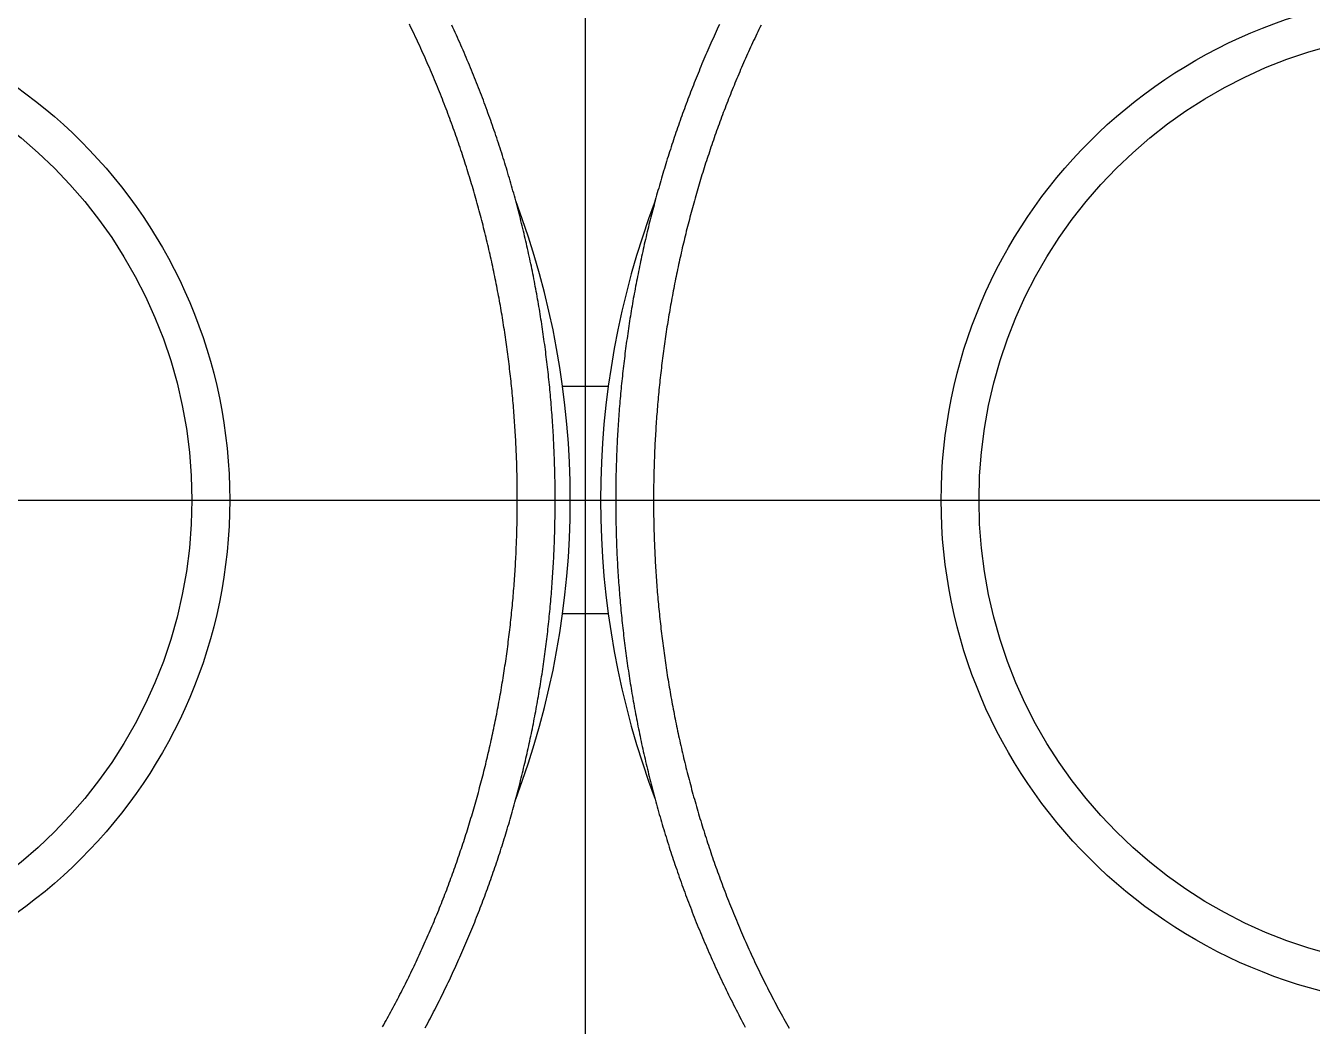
# Model space of a CAD drawing. Extents: x -26.4 to 13.3, y -38.4 to 44.9.
# Drawn here: x -3.7 to 4.8, y 31.97 to 38.58 of the extents above; entities that cross this region are included whole.
import ezdxf

# ---------------------------------------------------------------- set-up
doc = ezdxf.new("R2010")
doc.units = 0
doc.linetypes.add('CENTER', pattern=[50.8, 31.75, -6.35, 6.35, -6.35])
doc.layers.get('0').update_dxf_attribs({"linetype": 'CONTINUOUS'})
doc.layers.add('CENTER', color=1, linetype='CENTER')

msp = doc.modelspace()

# ---------------------------------------------------------------- linework, layer by layer
at = {"color": 7, "linetype": 'CONTINUOUS'}
for p, q in [((0.15045, 36.195185), (-0.15045, 36.195185)), ((-0.15045, 34.695185), (0.15045, 34.695185))]:
    msp.add_line(p, q, dxfattribs=at)
at = {"color": 7}
for points in [[(-1.34032, 31.9646, 0), (-1.33239, 31.9787, 0), (-1.3245, 31.9928, 0), (-1.31664, 32.0069, 0), (-1.30882, 32.0211, 0), (-1.30103, 32.0353, 0), (-1.29328, 32.0495, 0), (-1.28556, 32.0637, 0), (-1.27788, 32.0779, 0), (-1.27024, 32.0922, 0), (-1.26263, 32.1065, 0), (-1.25506, 32.1208, 0), (-1.24752, 32.1351, 0), (-1.24002, 32.1494, 0), (-1.23256, 32.1638, 0), (-1.22513, 32.1781, 0), (-1.21774, 32.1925, 0), (-1.21038, 32.2069, 0), (-1.20306, 32.2213, 0), (-1.19578, 32.2358, 0), (-1.18853, 32.2502, 0), (-1.18132, 32.2647, 0), (-1.17414, 32.2792, 0), (-1.167, 32.2937, 0), (-1.1599, 32.3082, 0), (-1.15283, 32.3227, 0), (-1.1458, 32.3373, 0), (-1.1388, 32.3518, 0), (-1.13184, 32.3664, 0), (-1.12492, 32.381, 0), (-1.11803, 32.3956, 0), (-1.11118, 32.4102, 0), (-1.10436, 32.4249, 0), (-1.09758, 32.4395, 0), (-1.09083, 32.4542, 0), (-1.08413, 32.4689, 0), (-1.07745, 32.4836, 0), (-1.07082, 32.4983, 0), (-1.06421, 32.513, 0), (-1.05765, 32.5278, 0), (-1.05112, 32.5426, 0), (-1.04462, 32.5573, 0), (-1.03816, 32.5721, 0), (-1.03174, 32.5869, 0), (-1.02536, 32.6017, 0), (-1.019, 32.6166, 0), (-1.01269, 32.6314, 0), (-1.00641, 32.6463, 0), (-1.00016, 32.6612, 0), (-0.993956, 32.6761, 0), (-0.987783, 32.691, 0), (-0.981646, 32.7059, 0), (-0.975544, 32.7208, 0), (-0.969478, 32.7358, 0), (-0.963448, 32.7507, 0), (-0.957453, 32.7657, 0), (-0.951494, 32.7807, 0), (-0.945571, 32.7957, 0), (-0.939683, 32.8107, 0), (-0.933831, 32.8257, 0), (-0.928014, 32.8407, 0), (-0.922233, 32.8558, 0), (-0.916488, 32.8709, 0), (-0.910778, 32.8859, 0), (-0.905103, 32.901, 0), (-0.899464, 32.9161, 0), (-0.893861, 32.9313, 0), (-0.888293, 32.9464, 0), (-0.88276, 32.9615, 0), (-0.877263, 32.9767, 0), (-0.871802, 32.9918, 0), (-0.866375, 33.007, 0), (-0.860985, 33.0222, 0), (-0.85563, 33.0374, 0), (-0.85031, 33.0526, 0), (-0.845025, 33.0678, 0), (-0.839776, 33.0831, 0), (-0.834563, 33.0983, 0), (-0.829385, 33.1136, 0), (-0.824242, 33.1289, 0), (-0.819134, 33.1442, 0), (-0.814062, 33.1594, 0), (-0.809025, 33.1748, 0), (-0.804024, 33.1901, 0), (-0.799058, 33.2054, 0), (-0.794127, 33.2207, 0), (-0.789231, 33.2361, 0), (-0.784371, 33.2515, 0), (-0.779546, 33.2668, 0), (-0.774756, 33.2822, 0), (-0.770002, 33.2976, 0), (-0.765282, 33.313, 0), (-0.760598, 33.3284, 0), (-0.755949, 33.3438, 0), (-0.751336, 33.3593, 0), (-0.746758, 33.3747, 0), (-0.742214, 33.3902, 0), (-0.737706, 33.4057, 0), (-0.733233, 33.4211, 0), (-0.728796, 33.4366, 0), (-0.724393, 33.4521, 0), (-0.720026, 33.4676, 0), (-0.715694, 33.4831, 0), (-0.711396, 33.4987, 0), (-0.707134, 33.5142, 0), (-0.702907, 33.5297, 0), (-0.698716, 33.5453, 0), (-0.694559, 33.5609, 0), (-0.690437, 33.5764, 0), (-0.68635, 33.592, 0), (-0.682299, 33.6076, 0), (-0.678282, 33.6232, 0), (-0.674301, 33.6388, 0), (-0.670355, 33.6544, 0), (-0.666444, 33.6701, 0), (-0.662568, 33.6857, 0), (-0.658727, 33.7013, 0), (-0.654921, 33.717, 0), (-0.65115, 33.7326, 0), (-0.647414, 33.7483, 0), (-0.643713, 33.764, 0), (-0.640048, 33.7797, 0), (-0.636417, 33.7954, 0), (-0.632822, 33.8111, 0), (-0.629261, 33.8268, 0), (-0.625736, 33.8425, 0), (-0.622246, 33.8582, 0), (-0.618791, 33.874, 0), (-0.615371, 33.8897, 0), (-0.611986, 33.9055, 0), (-0.608636, 33.9212, 0), (-0.605321, 33.937, 0), (-0.602041, 33.9528, 0), (-0.598796, 33.9685, 0), (-0.595586, 33.9843, 0), (-0.592411, 34.0001, 0), (-0.589272, 34.0159, 0), (-0.586167, 34.0317, 0), (-0.583097, 34.0475, 0), (-0.580063, 34.0634, 0), (-0.577063, 34.0792, 0), (-0.574099, 34.095, 0), (-0.571169, 34.1109, 0), (-0.568275, 34.1267, 0), (-0.565416, 34.1426, 0), (-0.562591, 34.1584, 0), (-0.559802, 34.1743, 0), (-0.557048, 34.1902, 0), (-0.554329, 34.206, 0), (-0.551644, 34.2219, 0), (-0.548995, 34.2378, 0), (-0.546381, 34.2537, 0), (-0.543802, 34.2696, 0), (-0.541258, 34.2855, 0), (-0.538748, 34.3014, 0), (-0.536274, 34.3174, 0), (-0.533835, 34.3333, 0), (-0.531431, 34.3492, 0), (-0.529062, 34.3652, 0), (-0.526728, 34.3811, 0), (-0.524429, 34.3971, 0), (-0.522165, 34.413, 0), (-0.519936, 34.429, 0), (-0.517741, 34.4449, 0), (-0.515582, 34.4609, 0), (-0.513458, 34.4769, 0), (-0.511369, 34.4928, 0), (-0.509315, 34.5088, 0), (-0.507296, 34.5248, 0), (-0.505312, 34.5408, 0), (-0.503363, 34.5568, 0), (-0.501448, 34.5728, 0), (-0.499569, 34.5888, 0), (-0.497725, 34.6048, 0), (-0.495916, 34.6208, 0), (-0.494141, 34.6368, 0), (-0.492402, 34.6529, 0), (-0.490698, 34.6689, 0), (-0.489028, 34.6849, 0), (-0.487394, 34.701, 0), (-0.485795, 34.717, 0), (-0.48423, 34.733, 0), (-0.482701, 34.7491, 0), (-0.481206, 34.7651, 0), (-0.479746, 34.7812, 0), (-0.478322, 34.7972, 0), (-0.476932, 34.8133, 0), (-0.475577, 34.8293, 0), (-0.474258, 34.8454, 0), (-0.472973, 34.8615, 0), (-0.471723, 34.8775, 0), (-0.470508, 34.8936, 0), (-0.469328, 34.9097, 0), (-0.468183, 34.9258, 0), (-0.467073, 34.9418, 0), (-0.465998, 34.9579, 0), (-0.464957, 34.974, 0), (-0.463952, 34.9901, 0), (-0.462981, 35.0062, 0), (-0.462045, 35.0223, 0), (-0.461144, 35.0384, 0), (-0.460277, 35.0544, 0), (-0.459445, 35.0705, 0), (-0.458648, 35.0866, 0), (-0.457886, 35.1027, 0), (-0.457159, 35.1188, 0), (-0.456467, 35.1349, 0), (-0.455809, 35.151, 0), (-0.455186, 35.1671, 0), (-0.454598, 35.1832, 0), (-0.454045, 35.1993, 0), (-0.453527, 35.2154, 0), (-0.453044, 35.2315, 0), (-0.452596, 35.2476, 0), (-0.452182, 35.2637, 0), (-0.451804, 35.2798, 0), (-0.45146, 35.296, 0), (-0.451152, 35.3121, 0), (-0.450878, 35.3282, 0), (-0.450639, 35.3443, 0), (-0.450436, 35.3604, 0), (-0.450267, 35.3765, 0), (-0.450133, 35.3926, 0), (-0.450035, 35.4087, 0), (-0.449971, 35.4248, 0), (-0.449942, 35.441, 0), (-0.449949, 35.4571, 0), (-0.44999, 35.4732, 0), (-0.450067, 35.4893, 0), (-0.450178, 35.5054, 0), (-0.450325, 35.5215, 0), (-0.450507, 35.5377, 0), (-0.450724, 35.5538, 0), (-0.450976, 35.5699, 0), (-0.451263, 35.586, 0), (-0.451585, 35.6021, 0), (-0.451942, 35.6183, 0), (-0.452335, 35.6344, 0), (-0.452763, 35.6505, 0), (-0.453226, 35.6666, 0), (-0.453724, 35.6827, 0), (-0.454257, 35.6989, 0), (-0.454826, 35.715, 0), (-0.455429, 35.7311, 0), (-0.456068, 35.7472, 0), (-0.456742, 35.7633, 0), (-0.457452, 35.7795, 0), (-0.458197, 35.7956, 0), (-0.458977, 35.8117, 0), (-0.459792, 35.8278, 0), (-0.460642, 35.844, 0), (-0.461528, 35.8601, 0), (-0.462449, 35.8762, 0), (-0.463406, 35.8923, 0), (-0.464398, 35.9084, 0), (-0.465425, 35.9246, 0), (-0.466487, 35.9407, 0), (-0.467585, 35.9568, 0), (-0.468719, 35.9729, 0), (-0.469887, 35.989, 0), (-0.471091, 36.0051, 0), (-0.472331, 36.0213, 0), (-0.473606, 36.0374, 0), (-0.474916, 36.0535, 0), (-0.476262, 36.0696, 0), (-0.477643, 36.0857, 0), (-0.479059, 36.1018, 0), (-0.480512, 36.118, 0), (-0.481999, 36.1341, 0), (-0.483522, 36.1502, 0), (-0.485081, 36.1663, 0), (-0.486675, 36.1824, 0), (-0.488305, 36.1985, 0), (-0.48997, 36.2146, 0), (-0.49167, 36.2307, 0), (-0.493407, 36.2469, 0), (-0.495178, 36.263, 0), (-0.496986, 36.2791, 0), (-0.498829, 36.2952, 0), (-0.500707, 36.3113, 0), (-0.502621, 36.3274, 0), (-0.504571, 36.3435, 0), (-0.506556, 36.3596, 0), (-0.508577, 36.3757, 0), (-0.510634, 36.3918, 0), (-0.512726, 36.4079, 0), (-0.514854, 36.424, 0), (-0.517018, 36.4401, 0), (-0.519217, 36.4562, 0), (-0.521452, 36.4723, 0), (-0.523722, 36.4884, 0), (-0.526029, 36.5045, 0), (-0.528371, 36.5206, 0), (-0.53075, 36.5367, 0), (-0.533165, 36.5528, 0), (-0.535616, 36.5689, 0), (-0.538103, 36.5849, 0), (-0.540627, 36.601, 0), (-0.543187, 36.6171, 0), (-0.545784, 36.6332, 0), (-0.548417, 36.6493, 0), (-0.551087, 36.6654, 0), (-0.553794, 36.6815, 0), (-0.556538, 36.6976, 0), (-0.559318, 36.7137, 0), (-0.562136, 36.7298, 0), (-0.56499, 36.7459, 0), (-0.567882, 36.7619, 0), (-0.570811, 36.778, 0), (-0.573777, 36.7941, 0), (-0.576781, 36.8102, 0), (-0.579822, 36.8263, 0), (-0.582901, 36.8424, 0), (-0.586017, 36.8585, 0), (-0.589171, 36.8745, 0), (-0.592363, 36.8906, 0), (-0.595592, 36.9067, 0), (-0.59886, 36.9228, 0), (-0.602165, 36.9389, 0), (-0.605509, 36.9549, 0), (-0.60889, 36.971, 0), (-0.61231, 36.9871, 0), (-0.615768, 37.0032, 0), (-0.619265, 37.0192, 0), (-0.6228, 37.0353, 0), (-0.626373, 37.0514, 0), (-0.629985, 37.0675, 0), (-0.633636, 37.0835, 0), (-0.637326, 37.0996, 0), (-0.641054, 37.1157, 0), (-0.644822, 37.1317, 0), (-0.648628, 37.1478, 0), (-0.652473, 37.1639, 0), (-0.656358, 37.1799, 0), (-0.660282, 37.196, 0), (-0.664245, 37.2121, 0), (-0.668247, 37.2281, 0), (-0.672289, 37.2442, 0), (-0.67637, 37.2603, 0), (-0.680491, 37.2763, 0), (-0.684652, 37.2924, 0), (-0.688853, 37.3084, 0), (-0.693093, 37.3245, 0), (-0.697373, 37.3405, 0), (-0.701693, 37.3566, 0), (-0.706053, 37.3726, 0), (-0.710454, 37.3887, 0), (-0.714895, 37.4047, 0), (-0.719375, 37.4208, 0), (-0.723897, 37.4368, 0), (-0.728458, 37.4529, 0), (-0.733061, 37.4689, 0), (-0.737704, 37.485, 0), (-0.742387, 37.501, 0), (-0.747111, 37.5171, 0), (-0.751877, 37.5331, 0), (-0.756683, 37.5491, 0), (-0.76153, 37.5652, 0), (-0.766418, 37.5812, 0), (-0.771347, 37.5972, 0), (-0.776317, 37.6133, 0), (-0.781329, 37.6293, 0), (-0.786382, 37.6453, 0), (-0.791477, 37.6614, 0), (-0.796613, 37.6774, 0), (-0.801791, 37.6934, 0), (-0.80701, 37.7094, 0), (-0.812271, 37.7255, 0), (-0.817574, 37.7415, 0), (-0.822919, 37.7575, 0), (-0.828306, 37.7735, 0), (-0.833735, 37.7895, 0), (-0.839206, 37.8056, 0), (-0.84472, 37.8216, 0), (-0.850277, 37.8376, 0), (-0.855878, 37.8536, 0), (-0.861523, 37.8696, 0), (-0.867212, 37.8856, 0), (-0.872945, 37.9017, 0), (-0.878722, 37.9177, 0), (-0.884543, 37.9337, 0), (-0.890409, 37.9497, 0), (-0.89632, 37.9657, 0), (-0.902275, 37.9817, 0), (-0.908274, 37.9977, 0), (-0.914319, 38.0137, 0), (-0.920408, 38.0298, 0), (-0.926542, 38.0458, 0), (-0.932722, 38.0618, 0), (-0.938946, 38.0778, 0), (-0.945216, 38.0938, 0), (-0.951531, 38.1098, 0), (-0.957892, 38.1258, 0), (-0.964298, 38.1418, 0), (-0.97075, 38.1578, 0), (-0.977247, 38.1737, 0), (-0.983791, 38.1897, 0), (-0.99038, 38.2057, 0), (-0.997015, 38.2217, 0), (-1.0037, 38.2377, 0), (-1.01042, 38.2536, 0), (-1.0172, 38.2696, 0), (-1.02402, 38.2856, 0), (-1.03089, 38.3015, 0), (-1.0378, 38.3175, 0), (-1.04476, 38.3334, 0), (-1.05177, 38.3494, 0), (-1.05882, 38.3653, 0), (-1.06592, 38.3812, 0), (-1.07307, 38.3971, 0), (-1.08027, 38.4131, 0), (-1.08751, 38.429, 0), (-1.0948, 38.4449, 0), (-1.10214, 38.4608, 0), (-1.10952, 38.4767, 0), (-1.11696, 38.4926, 0), (-1.12444, 38.5084, 0), (-1.13197, 38.5243, 0), (-1.13954, 38.5402, 0), (-1.14717, 38.556, 0), (-1.15484, 38.5719, 0), (-1.16256, 38.5877, 0)], [(0.884658, 38.5859, 0), (0.877587, 38.5707, 0), (0.870553, 38.5555, 0), (0.863556, 38.5403, 0), (0.856597, 38.5251, 0), (0.849675, 38.5098, 0), (0.84279, 38.4946, 0), (0.835943, 38.4793, 0), (0.829133, 38.464, 0), (0.822361, 38.4487, 0), (0.815626, 38.4333, 0), (0.808928, 38.418, 0), (0.802268, 38.4027, 0), (0.795645, 38.3873, 0), (0.789059, 38.3719, 0), (0.782511, 38.3565, 0), (0.775999, 38.3411, 0), (0.769525, 38.3257, 0), (0.763088, 38.3102, 0), (0.756689, 38.2948, 0), (0.750326, 38.2793, 0), (0.744001, 38.2638, 0), (0.737713, 38.2484, 0), (0.731462, 38.2328, 0), (0.725248, 38.2173, 0), (0.719072, 38.2018, 0), (0.712932, 38.1862, 0), (0.70683, 38.1707, 0), (0.700765, 38.1551, 0), (0.694736, 38.1395, 0), (0.688745, 38.1239, 0), (0.682791, 38.1083, 0), (0.676874, 38.0927, 0), (0.670994, 38.0771, 0), (0.66515, 38.0614, 0), (0.659344, 38.0457, 0), (0.653575, 38.0301, 0), (0.647843, 38.0144, 0), (0.642147, 37.9987, 0), (0.636489, 37.983, 0), (0.630868, 37.9672, 0), (0.625283, 37.9515, 0), (0.619735, 37.9358, 0), (0.614224, 37.92, 0), (0.60875, 37.9042, 0), (0.603313, 37.8884, 0), (0.597913, 37.8726, 0), (0.592549, 37.8568, 0), (0.587223, 37.841, 0), (0.581933, 37.8252, 0), (0.576679, 37.8094, 0), (0.571463, 37.7935, 0), (0.566283, 37.7776, 0), (0.56114, 37.7618, 0), (0.556034, 37.7459, 0), (0.550964, 37.73, 0), (0.545931, 37.7141, 0), (0.540935, 37.6982, 0), (0.535976, 37.6822, 0), (0.531053, 37.6663, 0), (0.526166, 37.6503, 0), (0.521316, 37.6344, 0), (0.516503, 37.6184, 0), (0.511727, 37.6024, 0), (0.506987, 37.5864, 0), (0.502283, 37.5704, 0), (0.497616, 37.5544, 0), (0.492986, 37.5384, 0), (0.488392, 37.5224, 0), (0.483835, 37.5063, 0), (0.479314, 37.4903, 0), (0.474829, 37.4742, 0), (0.470381, 37.4581, 0), (0.46597, 37.442, 0), (0.461594, 37.426, 0), (0.457256, 37.4099, 0), (0.452953, 37.3938, 0), (0.448687, 37.3776, 0), (0.444458, 37.3615, 0), (0.440264, 37.3454, 0), (0.436108, 37.3292, 0), (0.431987, 37.3131, 0), (0.427903, 37.2969, 0), (0.423856, 37.2807, 0), (0.419844, 37.2646, 0), (0.41587, 37.2484, 0), (0.411931, 37.2322, 0), (0.408029, 37.216, 0), (0.404163, 37.1998, 0), (0.400334, 37.1835, 0), (0.396541, 37.1673, 0), (0.392784, 37.1511, 0), (0.389064, 37.1348, 0), (0.38538, 37.1186, 0), (0.381733, 37.1023, 0), (0.378122, 37.086, 0), (0.374547, 37.0697, 0), (0.371008, 37.0535, 0), (0.367506, 37.0372, 0), (0.36404, 37.0209, 0), (0.360611, 37.0046, 0), (0.357218, 36.9882, 0), (0.353861, 36.9719, 0), (0.35054, 36.9556, 0), (0.347256, 36.9393, 0), (0.344008, 36.9229, 0), (0.340797, 36.9066, 0), (0.337622, 36.8902, 0), (0.334483, 36.8738, 0), (0.33138, 36.8575, 0), (0.328314, 36.8411, 0), (0.325284, 36.8247, 0), (0.32229, 36.8083, 0), (0.319332, 36.7919, 0), (0.316411, 36.7755, 0), (0.313526, 36.7591, 0), (0.310678, 36.7427, 0), (0.307865, 36.7262, 0), (0.305089, 36.7098, 0), (0.302349, 36.6934, 0), (0.299646, 36.6769, 0), (0.296978, 36.6605, 0), (0.294347, 36.644, 0), (0.291753, 36.6276, 0), (0.289194, 36.6111, 0), (0.286672, 36.5947, 0), (0.284186, 36.5782, 0), (0.281736, 36.5617, 0), (0.279322, 36.5452, 0), (0.276945, 36.5287, 0), (0.274604, 36.5122, 0), (0.272299, 36.4957, 0), (0.27003, 36.4792, 0), (0.267798, 36.4627, 0), (0.265602, 36.4462, 0), (0.263441, 36.4297, 0), (0.261318, 36.4131, 0), (0.25923, 36.3966, 0), (0.257179, 36.3801, 0), (0.255163, 36.3635, 0), (0.253184, 36.347, 0), (0.251242, 36.3304, 0), (0.249335, 36.3139, 0), (0.247464, 36.2973, 0), (0.24563, 36.2808, 0), (0.243832, 36.2642, 0), (0.24207, 36.2476, 0), (0.240344, 36.2311, 0), (0.238655, 36.2145, 0), (0.237001, 36.1979, 0), (0.235384, 36.1813, 0), (0.233803, 36.1648, 0), (0.232258, 36.1482, 0), (0.230749, 36.1316, 0), (0.229276, 36.115, 0), (0.22784, 36.0984, 0), (0.226439, 36.0818, 0), (0.225075, 36.0652, 0), (0.223747, 36.0486, 0), (0.222455, 36.0319, 0), (0.221199, 36.0153, 0), (0.219979, 35.9987, 0), (0.218796, 35.9821, 0), (0.217648, 35.9655, 0), (0.216537, 35.9489, 0), (0.215461, 35.9322, 0), (0.214422, 35.9156, 0), (0.213418, 35.899, 0), (0.21245, 35.8823, 0), (0.211519, 35.8657, 0), (0.210623, 35.8491, 0), (0.209763, 35.8324, 0), (0.208939, 35.8158, 0), (0.208151, 35.7992, 0), (0.207399, 35.7825, 0), (0.206684, 35.7659, 0), (0.206004, 35.7492, 0), (0.20536, 35.7326, 0), (0.204752, 35.716, 0), (0.20418, 35.6993, 0), (0.203645, 35.6827, 0), (0.203145, 35.666, 0), (0.202681, 35.6494, 0), (0.202254, 35.6327, 0), (0.201863, 35.6161, 0), (0.201507, 35.5994, 0), (0.201188, 35.5828, 0), (0.200905, 35.5661, 0), (0.200659, 35.5495, 0), (0.200448, 35.5328, 0), (0.200274, 35.5162, 0), (0.200135, 35.4995, 0), (0.200033, 35.4829, 0), (0.199967, 35.4662, 0), (0.199938, 35.4495, 0), (0.199944, 35.4329, 0), (0.199987, 35.4162, 0), (0.200066, 35.3996, 0), (0.200181, 35.3829, 0), (0.200333, 35.3663, 0), (0.200521, 35.3496, 0), (0.200745, 35.3329, 0), (0.201005, 35.3163, 0), (0.201302, 35.2996, 0), (0.201635, 35.283, 0), (0.202004, 35.2663, 0), (0.20241, 35.2496, 0), (0.202852, 35.233, 0), (0.203331, 35.2163, 0), (0.203846, 35.1996, 0), (0.204397, 35.183, 0), (0.204985, 35.1663, 0), (0.205609, 35.1496, 0), (0.206269, 35.133, 0), (0.206966, 35.1163, 0), (0.207699, 35.0997, 0), (0.208469, 35.083, 0), (0.209276, 35.0663, 0), (0.210118, 35.0497, 0), (0.210998, 35.033, 0), (0.211913, 35.0163, 0), (0.212866, 34.9997, 0), (0.213855, 34.983, 0), (0.21488, 34.9663, 0), (0.215942, 34.9497, 0), (0.21704, 34.933, 0), (0.218175, 34.9164, 0), (0.219347, 34.8997, 0), (0.220555, 34.883, 0), (0.2218, 34.8664, 0), (0.223081, 34.8497, 0), (0.224399, 34.833, 0), (0.225754, 34.8164, 0), (0.227145, 34.7997, 0), (0.228573, 34.7831, 0), (0.230038, 34.7664, 0), (0.231539, 34.7497, 0), (0.233077, 34.7331, 0), (0.234652, 34.7164, 0), (0.236263, 34.6998, 0), (0.237912, 34.6831, 0), (0.239596, 34.6664, 0), (0.241318, 34.6498, 0), (0.243076, 34.6331, 0), (0.244872, 34.6165, 0), (0.246703, 34.5998, 0), (0.248572, 34.5832, 0), (0.250478, 34.5665, 0), (0.25242, 34.5499, 0), (0.254399, 34.5332, 0), (0.256415, 34.5166, 0), (0.258468, 34.4999, 0), (0.260558, 34.4833, 0), (0.262684, 34.4666, 0), (0.264847, 34.45, 0), (0.267048, 34.4333, 0), (0.269284, 34.4167, 0), (0.271558, 34.4, 0), (0.273869, 34.3834, 0), (0.276217, 34.3668, 0), (0.278602, 34.3501, 0), (0.281024, 34.3335, 0), (0.283484, 34.3168, 0), (0.285981, 34.3002, 0), (0.288516, 34.2835, 0), (0.291088, 34.2669, 0), (0.293697, 34.2503, 0), (0.296345, 34.2336, 0), (0.29903, 34.217, 0), (0.301753, 34.2003, 0), (0.304514, 34.1837, 0), (0.307314, 34.167, 0), (0.310151, 34.1504, 0), (0.313027, 34.1338, 0), (0.31594, 34.1171, 0), (0.318893, 34.1005, 0), (0.321883, 34.0838, 0), (0.324913, 34.0672, 0), (0.327981, 34.0506, 0), (0.331087, 34.0339, 0), (0.334233, 34.0173, 0), (0.337417, 34.0007, 0), (0.34064, 33.984, 0), (0.343903, 33.9674, 0), (0.347204, 33.9507, 0), (0.350545, 33.9341, 0), (0.353925, 33.9175, 0), (0.357344, 33.9008, 0), (0.360803, 33.8842, 0), (0.364301, 33.8676, 0), (0.367839, 33.8509, 0), (0.371416, 33.8343, 0), (0.375034, 33.8177, 0), (0.378691, 33.8011, 0), (0.382388, 33.7844, 0), (0.386125, 33.7678, 0), (0.389903, 33.7512, 0), (0.39372, 33.7345, 0), (0.397578, 33.7179, 0), (0.401476, 33.7013, 0), (0.405415, 33.6847, 0), (0.409394, 33.668, 0), (0.413414, 33.6514, 0), (0.417474, 33.6348, 0), (0.421575, 33.6182, 0), (0.425717, 33.6015, 0), (0.4299, 33.5849, 0), (0.434124, 33.5683, 0), (0.438389, 33.5517, 0), (0.442695, 33.5351, 0), (0.447043, 33.5184, 0), (0.451432, 33.5018, 0), (0.455862, 33.4852, 0), (0.460334, 33.4686, 0), (0.464847, 33.452, 0), (0.469402, 33.4354, 0), (0.473999, 33.4187, 0), (0.478637, 33.4021, 0), (0.483318, 33.3855, 0), (0.48804, 33.3689, 0), (0.492805, 33.3523, 0), (0.497611, 33.3357, 0), (0.50246, 33.3191, 0), (0.507352, 33.3025, 0), (0.512285, 33.2859, 0), (0.517261, 33.2693, 0), (0.52228, 33.2527, 0), (0.527342, 33.2361, 0), (0.532446, 33.2195, 0), (0.537593, 33.2029, 0), (0.542782, 33.1862, 0), (0.548015, 33.1696, 0), (0.553291, 33.1531, 0), (0.55861, 33.1365, 0), (0.563972, 33.1199, 0), (0.569378, 33.1033, 0), (0.574827, 33.0867, 0), (0.580319, 33.0701, 0), (0.585855, 33.0535, 0), (0.591435, 33.0369, 0), (0.597058, 33.0203, 0), (0.602725, 33.0037, 0), (0.608436, 32.9871, 0), (0.614193, 32.9705, 0), (0.619995, 32.9539, 0), (0.625843, 32.9374, 0), (0.631737, 32.9208, 0), (0.637676, 32.9042, 0), (0.643661, 32.8876, 0), (0.649693, 32.871, 0), (0.65577, 32.8544, 0), (0.661894, 32.8378, 0), (0.668064, 32.8212, 0), (0.674281, 32.8046, 0), (0.680545, 32.788, 0), (0.686855, 32.7714, 0), (0.693211, 32.7548, 0), (0.699615, 32.7382, 0), (0.706066, 32.7217, 0), (0.712564, 32.7051, 0), (0.719109, 32.6885, 0), (0.725702, 32.6719, 0), (0.732342, 32.6553, 0), (0.739029, 32.6388, 0), (0.745765, 32.6222, 0), (0.752548, 32.6056, 0), (0.759379, 32.589, 0), (0.766258, 32.5725, 0), (0.773185, 32.5559, 0), (0.78016, 32.5394, 0), (0.787184, 32.5228, 0), (0.794256, 32.5063, 0), (0.801376, 32.4897, 0), (0.808545, 32.4732, 0), (0.815763, 32.4566, 0), (0.82303, 32.4401, 0), (0.830346, 32.4236, 0), (0.837711, 32.4071, 0), (0.845125, 32.3905, 0), (0.852589, 32.374, 0), (0.860101, 32.3575, 0), (0.867664, 32.341, 0), (0.875275, 32.3245, 0), (0.882937, 32.308, 0), (0.890649, 32.2916, 0), (0.89841, 32.2751, 0), (0.906221, 32.2586, 0), (0.914083, 32.2422, 0), (0.921995, 32.2257, 0), (0.929957, 32.2092, 0), (0.93797, 32.1928, 0), (0.946033, 32.1764, 0), (0.954147, 32.16, 0), (0.962312, 32.1435, 0), (0.970528, 32.1271, 0), (0.978795, 32.1107, 0), (0.987112, 32.0943, 0), (0.995482, 32.078, 0), (1.0039, 32.0616, 0), (1.01237, 32.0452, 0), (1.0209, 32.0289, 0), (1.02947, 32.0125, 0), (1.0381, 31.9962, 0), (1.04678, 31.9798, 0), (1.05551, 31.9635, 0)], [(-1.05768, 31.9596, 0), (-1.04975, 31.9744, 0), (-1.04185, 31.9892, 0), (-1.03399, 32.004, 0), (-1.02616, 32.0189, 0), (-1.01838, 32.0338, 0), (-1.01063, 32.0487, 0), (-1.00292, 32.0636, 0), (-0.995242, 32.0785, 0), (-0.987606, 32.0935, 0), (-0.980007, 32.1084, 0), (-0.972446, 32.1234, 0), (-0.964924, 32.1384, 0), (-0.957438, 32.1534, 0), (-0.949991, 32.1685, 0), (-0.942581, 32.1835, 0), (-0.93521, 32.1986, 0), (-0.927875, 32.2136, 0), (-0.920579, 32.2287, 0), (-0.91332, 32.2439, 0), (-0.906098, 32.259, 0), (-0.898914, 32.2741, 0), (-0.891767, 32.2893, 0), (-0.884658, 32.3045, 0), (-0.877587, 32.3196, 0), (-0.870553, 32.3348, 0), (-0.863556, 32.3501, 0), (-0.856597, 32.3653, 0), (-0.849675, 32.3806, 0), (-0.84279, 32.3958, 0), (-0.835943, 32.4111, 0), (-0.829133, 32.4264, 0), (-0.822361, 32.4417, 0), (-0.815626, 32.457, 0), (-0.808928, 32.4724, 0), (-0.802268, 32.4877, 0), (-0.795645, 32.5031, 0), (-0.789059, 32.5185, 0), (-0.782511, 32.5339, 0), (-0.775999, 32.5493, 0), (-0.769525, 32.5647, 0), (-0.763088, 32.5801, 0), (-0.756689, 32.5956, 0), (-0.750326, 32.611, 0), (-0.744001, 32.6265, 0), (-0.737713, 32.642, 0), (-0.731462, 32.6575, 0), (-0.725248, 32.673, 0), (-0.719072, 32.6886, 0), (-0.712932, 32.7041, 0), (-0.70683, 32.7197, 0), (-0.700765, 32.7353, 0), (-0.694736, 32.7508, 0), (-0.688745, 32.7664, 0), (-0.682791, 32.7821, 0), (-0.676874, 32.7977, 0), (-0.670994, 32.8133, 0), (-0.66515, 32.829, 0), (-0.659344, 32.8446, 0), (-0.653575, 32.8603, 0), (-0.647843, 32.876, 0), (-0.642147, 32.8917, 0), (-0.636489, 32.9074, 0), (-0.630868, 32.9231, 0), (-0.625283, 32.9389, 0), (-0.619735, 32.9546, 0), (-0.614224, 32.9704, 0), (-0.60875, 32.9861, 0), (-0.603313, 33.0019, 0), (-0.597913, 33.0177, 0), (-0.592549, 33.0335, 0), (-0.587223, 33.0493, 0), (-0.581933, 33.0652, 0), (-0.576679, 33.081, 0), (-0.571463, 33.0969, 0), (-0.566283, 33.1127, 0), (-0.56114, 33.1286, 0), (-0.556034, 33.1445, 0), (-0.550964, 33.1604, 0), (-0.545931, 33.1763, 0), (-0.540935, 33.1922, 0), (-0.535976, 33.2081, 0), (-0.531053, 33.2241, 0), (-0.526166, 33.24, 0), (-0.521316, 33.256, 0), (-0.516503, 33.272, 0), (-0.511727, 33.288, 0), (-0.506987, 33.3039, 0), (-0.502283, 33.3199, 0), (-0.497616, 33.336, 0), (-0.492986, 33.352, 0), (-0.488392, 33.368, 0), (-0.483835, 33.3841, 0), (-0.479314, 33.4001, 0), (-0.474829, 33.4162, 0), (-0.470381, 33.4322, 0), (-0.46597, 33.4483, 0), (-0.461594, 33.4644, 0), (-0.457256, 33.4805, 0), (-0.452953, 33.4966, 0), (-0.448687, 33.5127, 0), (-0.444458, 33.5289, 0), (-0.440264, 33.545, 0), (-0.436108, 33.5611, 0), (-0.431987, 33.5773, 0), (-0.427903, 33.5935, 0), (-0.423856, 33.6096, 0), (-0.419844, 33.6258, 0), (-0.41587, 33.642, 0), (-0.411931, 33.6582, 0), (-0.408029, 33.6744, 0), (-0.404163, 33.6906, 0), (-0.400334, 33.7068, 0), (-0.396541, 33.7231, 0), (-0.392784, 33.7393, 0), (-0.389064, 33.7556, 0), (-0.38538, 33.7718, 0), (-0.381733, 33.7881, 0), (-0.378122, 33.8043, 0), (-0.374547, 33.8206, 0), (-0.371008, 33.8369, 0), (-0.367506, 33.8532, 0), (-0.36404, 33.8695, 0), (-0.360611, 33.8858, 0), (-0.357218, 33.9021, 0), (-0.353861, 33.9184, 0), (-0.35054, 33.9348, 0), (-0.347256, 33.9511, 0), (-0.344008, 33.9675, 0), (-0.340797, 33.9838, 0), (-0.337622, 34.0002, 0), (-0.334483, 34.0165, 0), (-0.33138, 34.0329, 0), (-0.328314, 34.0493, 0), (-0.325284, 34.0657, 0), (-0.32229, 34.0821, 0), (-0.319332, 34.0985, 0), (-0.316411, 34.1149, 0), (-0.313526, 34.1313, 0), (-0.310678, 34.1477, 0), (-0.307865, 34.1641, 0), (-0.305089, 34.1805, 0), (-0.302349, 34.197, 0), (-0.299646, 34.2134, 0), (-0.296978, 34.2299, 0), (-0.294347, 34.2463, 0), (-0.291753, 34.2628, 0), (-0.289194, 34.2792, 0), (-0.286672, 34.2957, 0), (-0.284186, 34.3122, 0), (-0.281736, 34.3287, 0), (-0.279322, 34.3452, 0), (-0.276945, 34.3617, 0), (-0.274604, 34.3781, 0), (-0.272299, 34.3946, 0), (-0.27003, 34.4112, 0), (-0.267798, 34.4277, 0), (-0.265602, 34.4442, 0), (-0.263441, 34.4607, 0), (-0.261318, 34.4772, 0), (-0.25923, 34.4938, 0), (-0.257179, 34.5103, 0), (-0.255163, 34.5268, 0), (-0.253184, 34.5434, 0), (-0.251242, 34.5599, 0), (-0.249335, 34.5765, 0), (-0.247464, 34.593, 0), (-0.24563, 34.6096, 0), (-0.243832, 34.6262, 0), (-0.24207, 34.6427, 0), (-0.240344, 34.6593, 0), (-0.238655, 34.6759, 0), (-0.237001, 34.6924, 0), (-0.235384, 34.709, 0), (-0.233803, 34.7256, 0), (-0.232258, 34.7422, 0), (-0.230749, 34.7588, 0), (-0.229276, 34.7754, 0), (-0.22784, 34.792, 0), (-0.226439, 34.8086, 0), (-0.225075, 34.8252, 0), (-0.223747, 34.8418, 0), (-0.222455, 34.8584, 0), (-0.221199, 34.875, 0), (-0.219979, 34.8917, 0), (-0.218796, 34.9083, 0), (-0.217648, 34.9249, 0), (-0.216537, 34.9415, 0), (-0.215461, 34.9581, 0), (-0.214422, 34.9748, 0), (-0.213418, 34.9914, 0), (-0.21245, 35.008, 0), (-0.211519, 35.0247, 0), (-0.210623, 35.0413, 0), (-0.209763, 35.0579, 0), (-0.208939, 35.0746, 0), (-0.208151, 35.0912, 0), (-0.207399, 35.1078, 0), (-0.206684, 35.1245, 0), (-0.206004, 35.1411, 0), (-0.20536, 35.1578, 0), (-0.204752, 35.1744, 0), (-0.20418, 35.1911, 0), (-0.203645, 35.2077, 0), (-0.203145, 35.2243, 0), (-0.202681, 35.241, 0), (-0.202254, 35.2576, 0), (-0.201863, 35.2743, 0), (-0.201507, 35.2909, 0), (-0.201188, 35.3076, 0), (-0.200905, 35.3242, 0), (-0.200659, 35.3409, 0), (-0.200448, 35.3575, 0), (-0.200274, 35.3742, 0), (-0.200135, 35.3909, 0), (-0.200033, 35.4075, 0), (-0.199967, 35.4242, 0), (-0.199938, 35.4408, 0), (-0.199944, 35.4575, 0), (-0.199987, 35.4741, 0), (-0.200066, 35.4908, 0), (-0.200181, 35.5075, 0), (-0.200333, 35.5241, 0), (-0.200521, 35.5408, 0), (-0.200745, 35.5574, 0), (-0.201005, 35.5741, 0), (-0.201302, 35.5908, 0), (-0.201635, 35.6074, 0), (-0.202004, 35.6241, 0), (-0.20241, 35.6407, 0), (-0.202852, 35.6574, 0), (-0.203331, 35.6741, 0), (-0.203846, 35.6907, 0), (-0.204397, 35.7074, 0), (-0.204985, 35.7241, 0), (-0.205609, 35.7407, 0), (-0.206269, 35.7574, 0), (-0.206966, 35.7741, 0), (-0.207699, 35.7907, 0), (-0.208469, 35.8074, 0), (-0.209276, 35.824, 0), (-0.210118, 35.8407, 0), (-0.210998, 35.8574, 0), (-0.211913, 35.874, 0), (-0.212866, 35.8907, 0), (-0.213855, 35.9074, 0), (-0.21488, 35.924, 0), (-0.215942, 35.9407, 0), (-0.21704, 35.9574, 0), (-0.218175, 35.974, 0), (-0.219347, 35.9907, 0), (-0.220555, 36.0073, 0), (-0.2218, 36.024, 0), (-0.223081, 36.0407, 0), (-0.224399, 36.0573, 0), (-0.225754, 36.074, 0), (-0.227145, 36.0907, 0), (-0.228573, 36.1073, 0), (-0.230038, 36.124, 0), (-0.231539, 36.1406, 0), (-0.233077, 36.1573, 0), (-0.234652, 36.1739, 0), (-0.236263, 36.1906, 0), (-0.237912, 36.2073, 0), (-0.239596, 36.2239, 0), (-0.241318, 36.2406, 0), (-0.243076, 36.2572, 0), (-0.244872, 36.2739, 0), (-0.246703, 36.2905, 0), (-0.248572, 36.3072, 0), (-0.250478, 36.3238, 0), (-0.25242, 36.3405, 0), (-0.254399, 36.3571, 0), (-0.256415, 36.3738, 0), (-0.258468, 36.3904, 0), (-0.260558, 36.4071, 0), (-0.262684, 36.4237, 0), (-0.264847, 36.4404, 0), (-0.267048, 36.457, 0), (-0.269284, 36.4737, 0), (-0.271558, 36.4903, 0), (-0.273869, 36.507, 0), (-0.276217, 36.5236, 0), (-0.278602, 36.5403, 0), (-0.281024, 36.5569, 0), (-0.283484, 36.5735, 0), (-0.285981, 36.5902, 0), (-0.288516, 36.6068, 0), (-0.291088, 36.6235, 0), (-0.293697, 36.6401, 0), (-0.296345, 36.6568, 0), (-0.29903, 36.6734, 0), (-0.301753, 36.69, 0), (-0.304514, 36.7067, 0), (-0.307314, 36.7233, 0), (-0.310151, 36.74, 0), (-0.313027, 36.7566, 0), (-0.31594, 36.7732, 0), (-0.318893, 36.7899, 0), (-0.321883, 36.8065, 0), (-0.324913, 36.8232, 0), (-0.327981, 36.8398, 0), (-0.331087, 36.8564, 0), (-0.334233, 36.8731, 0), (-0.337417, 36.8897, 0), (-0.34064, 36.9064, 0), (-0.343903, 36.923, 0), (-0.347204, 36.9396, 0), (-0.350545, 36.9563, 0), (-0.353925, 36.9729, 0), (-0.357344, 36.9895, 0), (-0.360803, 37.0062, 0), (-0.364301, 37.0228, 0), (-0.367839, 37.0394, 0), (-0.371416, 37.0561, 0), (-0.375034, 37.0727, 0), (-0.378691, 37.0893, 0), (-0.382388, 37.1059, 0), (-0.386125, 37.1226, 0), (-0.389903, 37.1392, 0), (-0.39372, 37.1558, 0), (-0.397578, 37.1725, 0), (-0.401476, 37.1891, 0), (-0.405415, 37.2057, 0), (-0.409394, 37.2223, 0), (-0.413414, 37.239, 0), (-0.417474, 37.2556, 0), (-0.421575, 37.2722, 0), (-0.425717, 37.2888, 0), (-0.4299, 37.3055, 0), (-0.434124, 37.3221, 0), (-0.438389, 37.3387, 0), (-0.442695, 37.3553, 0), (-0.447043, 37.3719, 0), (-0.451432, 37.3885, 0), (-0.455862, 37.4052, 0), (-0.460334, 37.4218, 0), (-0.464847, 37.4384, 0), (-0.469402, 37.455, 0), (-0.473999, 37.4716, 0), (-0.478637, 37.4882, 0), (-0.483318, 37.5048, 0), (-0.48804, 37.5215, 0), (-0.492805, 37.5381, 0), (-0.497611, 37.5547, 0), (-0.50246, 37.5713, 0), (-0.507352, 37.5879, 0), (-0.512285, 37.6045, 0), (-0.517261, 37.6211, 0), (-0.52228, 37.6377, 0), (-0.527342, 37.6543, 0), (-0.532446, 37.6709, 0), (-0.537593, 37.6875, 0), (-0.542782, 37.7041, 0), (-0.548015, 37.7207, 0), (-0.553291, 37.7373, 0), (-0.55861, 37.7539, 0), (-0.563972, 37.7705, 0), (-0.569378, 37.7871, 0), (-0.574827, 37.8037, 0), (-0.580319, 37.8203, 0), (-0.585855, 37.8369, 0), (-0.591435, 37.8535, 0), (-0.597058, 37.8701, 0), (-0.602725, 37.8867, 0), (-0.608436, 37.9032, 0), (-0.614193, 37.9198, 0), (-0.619995, 37.9364, 0), (-0.625843, 37.953, 0), (-0.631737, 37.9696, 0), (-0.637676, 37.9862, 0), (-0.643661, 38.0028, 0), (-0.649693, 38.0194, 0), (-0.65577, 38.036, 0), (-0.661894, 38.0526, 0), (-0.668064, 38.0692, 0), (-0.674281, 38.0858, 0), (-0.680545, 38.1024, 0), (-0.686855, 38.1189, 0), (-0.693211, 38.1355, 0), (-0.699615, 38.1521, 0), (-0.706066, 38.1687, 0), (-0.712564, 38.1853, 0), (-0.719109, 38.2019, 0), (-0.725702, 38.2185, 0), (-0.732342, 38.235, 0), (-0.739029, 38.2516, 0), (-0.745765, 38.2682, 0), (-0.752548, 38.2848, 0), (-0.759379, 38.3013, 0), (-0.766258, 38.3179, 0), (-0.773185, 38.3344, 0), (-0.78016, 38.351, 0), (-0.787184, 38.3676, 0), (-0.794256, 38.3841, 0), (-0.801376, 38.4007, 0), (-0.808545, 38.4172, 0), (-0.815763, 38.4337, 0), (-0.82303, 38.4503, 0), (-0.830346, 38.4668, 0), (-0.837711, 38.4833, 0), (-0.845125, 38.4998, 0), (-0.852589, 38.5163, 0), (-0.860101, 38.5328, 0), (-0.867664, 38.5493, 0), (-0.875275, 38.5658, 0), (-0.882937, 38.5823, 0)], [(1.1599, 38.5822, 0), (1.15283, 38.5677, 0), (1.1458, 38.5531, 0), (1.1388, 38.5385, 0), (1.13184, 38.524, 0), (1.12492, 38.5094, 0), (1.11803, 38.4948, 0), (1.11118, 38.4801, 0), (1.10436, 38.4655, 0), (1.09758, 38.4508, 0), (1.09083, 38.4362, 0), (1.08413, 38.4215, 0), (1.07745, 38.4068, 0), (1.07082, 38.3921, 0), (1.06421, 38.3773, 0), (1.05765, 38.3626, 0), (1.05112, 38.3478, 0), (1.04462, 38.333, 0), (1.03816, 38.3182, 0), (1.03174, 38.3034, 0), (1.02536, 38.2886, 0), (1.019, 38.2738, 0), (1.01269, 38.2589, 0), (1.00641, 38.2441, 0), (1.00016, 38.2292, 0), (0.993956, 38.2143, 0), (0.987783, 38.1994, 0), (0.981646, 38.1845, 0), (0.975544, 38.1696, 0), (0.969478, 38.1546, 0), (0.963448, 38.1397, 0), (0.957453, 38.1247, 0), (0.951494, 38.1097, 0), (0.945571, 38.0947, 0), (0.939683, 38.0797, 0), (0.933831, 38.0647, 0), (0.928014, 38.0496, 0), (0.922233, 38.0346, 0), (0.916488, 38.0195, 0), (0.910778, 38.0044, 0), (0.905103, 37.9893, 0), (0.899464, 37.9742, 0), (0.893861, 37.9591, 0), (0.888293, 37.944, 0), (0.88276, 37.9288, 0), (0.877263, 37.9137, 0), (0.871802, 37.8985, 0), (0.866375, 37.8834, 0), (0.860985, 37.8682, 0), (0.85563, 37.853, 0), (0.85031, 37.8377, 0), (0.845025, 37.8225, 0), (0.839776, 37.8073, 0), (0.834563, 37.792, 0), (0.829385, 37.7768, 0), (0.824242, 37.7615, 0), (0.819134, 37.7462, 0), (0.814062, 37.7309, 0), (0.809025, 37.7156, 0), (0.804024, 37.7003, 0), (0.799058, 37.685, 0), (0.794127, 37.6696, 0), (0.789231, 37.6543, 0), (0.784371, 37.6389, 0), (0.779546, 37.6235, 0), (0.774756, 37.6082, 0), (0.770002, 37.5928, 0), (0.765282, 37.5774, 0), (0.760598, 37.5619, 0), (0.755949, 37.5465, 0), (0.751336, 37.5311, 0), (0.746758, 37.5156, 0), (0.742214, 37.5002, 0), (0.737706, 37.4847, 0), (0.733233, 37.4692, 0), (0.728796, 37.4538, 0), (0.724393, 37.4383, 0), (0.720026, 37.4228, 0), (0.715694, 37.4072, 0), (0.711396, 37.3917, 0), (0.707134, 37.3762, 0), (0.702907, 37.3606, 0), (0.698716, 37.3451, 0), (0.694559, 37.3295, 0), (0.690437, 37.3139, 0), (0.68635, 37.2984, 0), (0.682299, 37.2828, 0), (0.678282, 37.2672, 0), (0.674301, 37.2516, 0), (0.670355, 37.2359, 0), (0.666444, 37.2203, 0), (0.662568, 37.2047, 0), (0.658727, 37.189, 0), (0.654921, 37.1734, 0), (0.65115, 37.1577, 0), (0.647414, 37.1421, 0), (0.643713, 37.1264, 0), (0.640048, 37.1107, 0), (0.636417, 37.095, 0), (0.632822, 37.0793, 0), (0.629261, 37.0636, 0), (0.625736, 37.0479, 0), (0.622246, 37.0321, 0), (0.618791, 37.0164, 0), (0.615371, 37.0007, 0), (0.611986, 36.9849, 0), (0.608636, 36.9692, 0), (0.605321, 36.9534, 0), (0.602041, 36.9376, 0), (0.598796, 36.9218, 0), (0.595586, 36.9061, 0), (0.592411, 36.8903, 0), (0.589272, 36.8745, 0), (0.586167, 36.8587, 0), (0.583097, 36.8428, 0), (0.580063, 36.827, 0), (0.577063, 36.8112, 0), (0.574099, 36.7954, 0), (0.571169, 36.7795, 0), (0.568275, 36.7637, 0), (0.565416, 36.7478, 0), (0.562591, 36.7319, 0), (0.559802, 36.7161, 0), (0.557048, 36.7002, 0), (0.554329, 36.6843, 0), (0.551644, 36.6684, 0), (0.548995, 36.6525, 0), (0.546381, 36.6366, 0), (0.543802, 36.6207, 0), (0.541258, 36.6048, 0), (0.538748, 36.5889, 0), (0.536274, 36.573, 0), (0.533835, 36.5571, 0), (0.531431, 36.5411, 0), (0.529062, 36.5252, 0), (0.526728, 36.5093, 0), (0.524429, 36.4933, 0), (0.522165, 36.4774, 0), (0.519936, 36.4614, 0), (0.517741, 36.4454, 0), (0.515582, 36.4295, 0), (0.513458, 36.4135, 0), (0.511369, 36.3975, 0), (0.509315, 36.3815, 0), (0.507296, 36.3656, 0), (0.505312, 36.3496, 0), (0.503363, 36.3336, 0), (0.501448, 36.3176, 0), (0.499569, 36.3016, 0), (0.497725, 36.2856, 0), (0.495916, 36.2695, 0), (0.494141, 36.2535, 0), (0.492402, 36.2375, 0), (0.490698, 36.2215, 0), (0.489028, 36.2054, 0), (0.487394, 36.1894, 0), (0.485795, 36.1734, 0), (0.48423, 36.1573, 0), (0.482701, 36.1413, 0), (0.481206, 36.1252, 0), (0.479746, 36.1092, 0), (0.478322, 36.0931, 0), (0.476932, 36.0771, 0), (0.475577, 36.061, 0), (0.474258, 36.045, 0), (0.472973, 36.0289, 0), (0.471723, 36.0128, 0), (0.470508, 35.9968, 0), (0.469328, 35.9807, 0), (0.468183, 35.9646, 0), (0.467073, 35.9485, 0), (0.465998, 35.9324, 0), (0.464957, 35.9164, 0), (0.463952, 35.9003, 0), (0.462981, 35.8842, 0), (0.462045, 35.8681, 0), (0.461144, 35.852, 0), (0.460277, 35.8359, 0), (0.459445, 35.8198, 0), (0.458648, 35.8037, 0), (0.457886, 35.7876, 0), (0.457159, 35.7715, 0), (0.456467, 35.7554, 0), (0.455809, 35.7393, 0), (0.455186, 35.7232, 0), (0.454598, 35.7071, 0), (0.454045, 35.691, 0), (0.453527, 35.6749, 0), (0.453044, 35.6588, 0), (0.452596, 35.6427, 0), (0.452182, 35.6266, 0), (0.451804, 35.6105, 0), (0.45146, 35.5944, 0), (0.451152, 35.5783, 0), (0.450878, 35.5622, 0), (0.450639, 35.5461, 0), (0.450436, 35.53, 0), (0.450267, 35.5139, 0), (0.450133, 35.4977, 0), (0.450035, 35.4816, 0), (0.449971, 35.4655, 0), (0.449942, 35.4494, 0), (0.449949, 35.4333, 0), (0.44999, 35.4172, 0), (0.450067, 35.4011, 0), (0.450178, 35.3849, 0), (0.450325, 35.3688, 0), (0.450507, 35.3527, 0), (0.450724, 35.3366, 0), (0.450976, 35.3205, 0), (0.451263, 35.3044, 0), (0.451585, 35.2882, 0), (0.451942, 35.2721, 0), (0.452335, 35.256, 0), (0.452763, 35.2399, 0), (0.453226, 35.2238, 0), (0.453724, 35.2076, 0), (0.454257, 35.1915, 0), (0.454826, 35.1754, 0), (0.455429, 35.1593, 0), (0.456068, 35.1431, 0), (0.456742, 35.127, 0), (0.457452, 35.1109, 0), (0.458197, 35.0948, 0), (0.458977, 35.0787, 0), (0.459792, 35.0625, 0), (0.460642, 35.0464, 0), (0.461528, 35.0303, 0), (0.462449, 35.0142, 0), (0.463406, 34.9981, 0), (0.464398, 34.9819, 0), (0.465425, 34.9658, 0), (0.466487, 34.9497, 0), (0.467585, 34.9336, 0), (0.468719, 34.9175, 0), (0.469887, 34.9013, 0), (0.471091, 34.8852, 0), (0.472331, 34.8691, 0), (0.473606, 34.853, 0), (0.474916, 34.8369, 0), (0.476262, 34.8208, 0), (0.477643, 34.8046, 0), (0.479059, 34.7885, 0), (0.480512, 34.7724, 0), (0.481999, 34.7563, 0), (0.483522, 34.7402, 0), (0.485081, 34.7241, 0), (0.486675, 34.708, 0), (0.488305, 34.6918, 0), (0.48997, 34.6757, 0), (0.49167, 34.6596, 0), (0.493407, 34.6435, 0), (0.495178, 34.6274, 0), (0.496986, 34.6113, 0), (0.498829, 34.5952, 0), (0.500707, 34.5791, 0), (0.502621, 34.563, 0), (0.504571, 34.5469, 0), (0.506556, 34.5308, 0), (0.508577, 34.5147, 0), (0.510634, 34.4986, 0), (0.512726, 34.4825, 0), (0.514854, 34.4664, 0), (0.517018, 34.4503, 0), (0.519217, 34.4342, 0), (0.521452, 34.4181, 0), (0.523722, 34.402, 0), (0.526029, 34.3859, 0), (0.528371, 34.3698, 0), (0.53075, 34.3537, 0), (0.533165, 34.3376, 0), (0.535616, 34.3215, 0), (0.538103, 34.3054, 0), (0.540627, 34.2893, 0), (0.543187, 34.2732, 0), (0.545784, 34.2571, 0), (0.548417, 34.2411, 0), (0.551087, 34.225, 0), (0.553794, 34.2089, 0), (0.556538, 34.1928, 0), (0.559318, 34.1767, 0), (0.562136, 34.1606, 0), (0.56499, 34.1445, 0), (0.567882, 34.1284, 0), (0.570811, 34.1123, 0), (0.573777, 34.0963, 0), (0.576781, 34.0802, 0), (0.579822, 34.0641, 0), (0.582901, 34.048, 0), (0.586017, 34.0319, 0), (0.589171, 34.0158, 0), (0.592363, 33.9998, 0), (0.595592, 33.9837, 0), (0.59886, 33.9676, 0), (0.602165, 33.9515, 0), (0.605509, 33.9354, 0), (0.60889, 33.9194, 0), (0.61231, 33.9033, 0), (0.615768, 33.8872, 0), (0.619265, 33.8711, 0), (0.6228, 33.8551, 0), (0.626373, 33.839, 0), (0.629985, 33.8229, 0), (0.633636, 33.8068, 0), (0.637326, 33.7908, 0), (0.641054, 33.7747, 0), (0.644822, 33.7586, 0), (0.648628, 33.7426, 0), (0.652473, 33.7265, 0), (0.656358, 33.7104, 0), (0.660282, 33.6944, 0), (0.664245, 33.6783, 0), (0.668247, 33.6622, 0), (0.672289, 33.6462, 0), (0.67637, 33.6301, 0), (0.680491, 33.6141, 0), (0.684652, 33.598, 0), (0.688853, 33.5819, 0), (0.693093, 33.5659, 0), (0.697373, 33.5498, 0), (0.701693, 33.5338, 0), (0.706053, 33.5177, 0), (0.710454, 33.5017, 0), (0.714895, 33.4856, 0), (0.719375, 33.4696, 0), (0.723897, 33.4535, 0), (0.728458, 33.4375, 0), (0.733061, 33.4214, 0), (0.737704, 33.4054, 0), (0.742387, 33.3893, 0), (0.747111, 33.3733, 0), (0.751877, 33.3573, 0), (0.756683, 33.3412, 0), (0.76153, 33.3252, 0), (0.766418, 33.3092, 0), (0.771347, 33.2931, 0), (0.776317, 33.2771, 0), (0.781329, 33.2611, 0), (0.786382, 33.245, 0), (0.791477, 33.229, 0), (0.796613, 33.213, 0), (0.801791, 33.1969, 0), (0.80701, 33.1809, 0), (0.812271, 33.1649, 0), (0.817574, 33.1489, 0), (0.822919, 33.1329, 0), (0.828306, 33.1168, 0), (0.833735, 33.1008, 0), (0.839206, 33.0848, 0), (0.84472, 33.0688, 0), (0.850277, 33.0528, 0), (0.855878, 33.0368, 0), (0.861523, 33.0207, 0), (0.867212, 33.0047, 0), (0.872945, 32.9887, 0), (0.878722, 32.9727, 0), (0.884543, 32.9567, 0), (0.890409, 32.9407, 0), (0.89632, 32.9247, 0), (0.902275, 32.9086, 0), (0.908274, 32.8926, 0), (0.914319, 32.8766, 0), (0.920408, 32.8606, 0), (0.926542, 32.8446, 0), (0.932722, 32.8286, 0), (0.938946, 32.8126, 0), (0.945216, 32.7966, 0), (0.951531, 32.7806, 0), (0.957892, 32.7646, 0), (0.964298, 32.7486, 0), (0.97075, 32.7326, 0), (0.977247, 32.7166, 0), (0.983791, 32.7006, 0), (0.99038, 32.6847, 0), (0.997015, 32.6687, 0), (1.0037, 32.6527, 0), (1.01042, 32.6367, 0), (1.0172, 32.6208, 0), (1.02402, 32.6048, 0), (1.03089, 32.5889, 0), (1.0378, 32.5729, 0), (1.04476, 32.557, 0), (1.05177, 32.541, 0), (1.05882, 32.5251, 0), (1.06592, 32.5092, 0), (1.07307, 32.4932, 0), (1.08027, 32.4773, 0), (1.08751, 32.4614, 0), (1.0948, 32.4455, 0), (1.10214, 32.4296, 0), (1.10952, 32.4137, 0), (1.11696, 32.3978, 0), (1.12444, 32.3819, 0), (1.13197, 32.3661, 0), (1.13954, 32.3502, 0), (1.14717, 32.3343, 0), (1.15484, 32.3185, 0), (1.16256, 32.3026, 0), (1.17033, 32.2868, 0), (1.17815, 32.271, 0), (1.18602, 32.2552, 0), (1.19394, 32.2393, 0), (1.2019, 32.2235, 0), (1.20991, 32.2078, 0), (1.21798, 32.192, 0), (1.22609, 32.1762, 0), (1.23425, 32.1604, 0), (1.24246, 32.1447, 0), (1.25072, 32.1289, 0), (1.25903, 32.1132, 0), (1.26738, 32.0975, 0), (1.27579, 32.0818, 0), (1.28425, 32.0661, 0), (1.29276, 32.0504, 0), (1.30131, 32.0347, 0), (1.30992, 32.019, 0), (1.31858, 32.0034, 0), (1.32729, 31.9877, 0), (1.33605, 31.9721, 0), (1.34485, 31.9564, 0)]]:
    msp.add_polyline3d(points, dxfattribs=at)
at = {"color": 7, "linetype": 'CONTINUOUS'}
for centre, radius in [((-5.7, 35.445185), 3.35), ((5.7, 35.445185), 3.35), ((-5.7, 35.445185), 3.1), ((5.7, 35.445185), 3.1)]:
    msp.add_circle(centre, radius, dxfattribs=at)
for centre, start, end in [((-5.7, 35.445185), 339.3280116, 20.6719884), ((5.7, 35.445185), 159.3280116, 200.6719884)]:
    msp.add_arc(centre, 5.6, start, end, dxfattribs=at)
at = {"layer": 'CENTER', "color": 1, "linetype": 'CENTER'}
for p, q in [((0, 25.945587), (0, 44.944782)), ((-13.3, 35.445185), (13.3, 35.445185))]:
    msp.add_line(p, q, dxfattribs=at)

doc.saveas('drawing.dxf')
